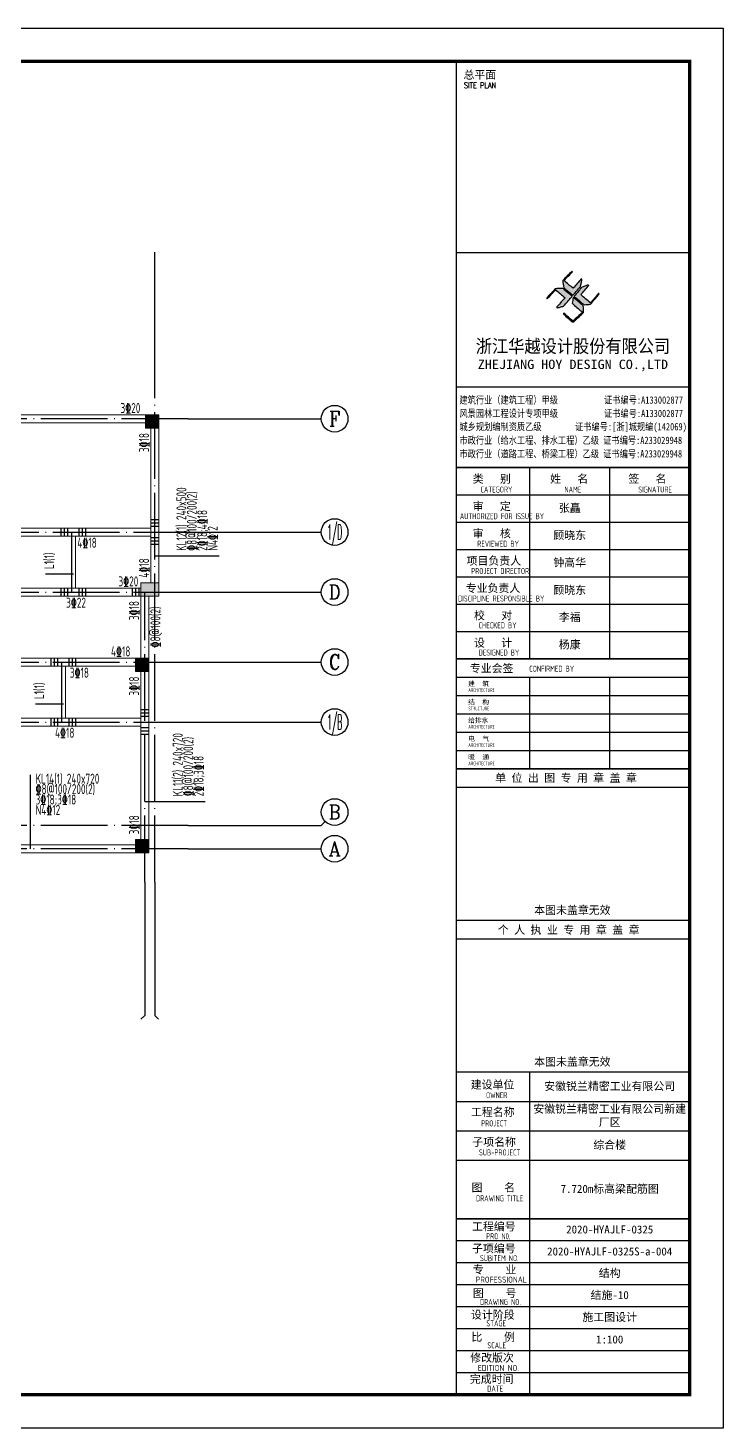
# Model space of a CAD drawing. Extents: x -638872 to -278819, y -139534 to 213996.
# Drawn here: x -389688 to -368832, y -45591 to -3591 of the extents above; entities that cross this region are included whole.
import ezdxf
from ezdxf.enums import TextEntityAlignment as Align

# ---------------------------------------------------------------- set-up
doc = ezdxf.new("R2010")
doc.units = 0
doc.header["$LTSCALE"] = 1000
doc.header["$MEASUREMENT"] = 0
doc.linetypes.add('DOTE', pattern=[2.42, 2, -0.2, 0.02, -0.2])
doc.linetypes.add('线型3', pattern=[500, 300, -200])
doc.layers.get('0').update_dxf_attribs({"linetype": 'CONTINUOUS'})
for name, color, linetype in [('AXIS', 171, 'CONTINUOUS'), ('AXIS_TEXT', 7, 'CONTINUOUS'), ('DOTE', 14, 'DOTE'), ('PUB_TITLE', 171, 'CONTINUOUS'), ('TK', 4, 'CONTINUOUS')]:
    doc.layers.add(name, color=color, linetype=linetype)
for name, color, linetype, lineweight in [('COLU', 7, 'CONTINUOUS', 0), ('COLU_HATCH', 251, 'CONTINUOUS', 0), ('梁', 4, 'CONTINUOUS', 18), ('梁原位标注', 7, 'CONTINUOUS', 25), ('梁原位标注竖向', 7, 'CONTINUOUS', 25), ('梁虚线', 134, '线型3', 18), ('梁集中标注', 2, 'CONTINUOUS', 25), ('梁集中标注竖向', 2, 'CONTINUOUS', 25), ('次梁箍筋', 1, 'CONTINUOUS', 40)]:
    doc.layers.add(name, color=color, linetype=linetype, lineweight=lineweight)
doc.styles.add('-宋体', font='', dxfattribs={"width": 0.8})
doc.styles.add('_TCH_AXIS', font='COMPLEX', dxfattribs={"bigfont": 'GBCBIG'})
doc.styles.add('COMPLEX', font='COMPLEX')
doc.styles.add('FromPkpm', font='Pkpmeng', dxfattribs={"width": 0.7, "bigfont": 'hztxt'})
doc.styles.add('HT', font='simhei.ttf', dxfattribs={"width": 0.8})
doc.styles.add('ROMANS', font='romans', dxfattribs={"width": 0.65, "height": 231.275})
doc.styles.add('TSSD_REIN', font='tssdeng.shx', dxfattribs={"width": 0.7, "bigfont": 'tssdchn.shx'})
doc.styles.add('图签宋体', font='', dxfattribs={"height": 300})
doc.styles.add('图签黑体', font='simhei.ttf', dxfattribs={"height": 550})
doc.styles.get('-宋体').set_extended_font_data('SimSun')
doc.styles.get('图签宋体').set_extended_font_data('NSimSun')

# ---------------------------------------------------------------- blocks, each defined once
blk = doc.blocks.new('A$C053D6479')
at = {"layer": 'PUB_TITLE'}
h = blk.add_hatch(color=256, dxfattribs=at)
h.dxf.hatch_style = 1
edge = h.paths.add_edge_path()
edge.add_spline(control_points=[(1026, 827), (1105, 920), (1188, 1008), (1266, 1102)], knot_values=[13, 13, 13, 13, 14, 14, 14, 14], degree=3, periodic=0)
edge.add_spline(control_points=[(1266, 1102), (1258, 1111), (1249, 1119), (1239, 1116)], knot_values=[12, 12, 12, 12, 13, 13, 13, 13], degree=3, periodic=0)
edge.add_spline(control_points=[(1239, 1116), (1210, 1107), (1179, 1092), (1144, 1077)], knot_values=[11, 11, 11, 11, 12, 12, 12, 12], degree=3, periodic=0)
edge.add_spline(control_points=[(1144, 1077), (1109, 1063), (1069, 1053), (1047, 1038)], knot_values=[10, 10, 10, 10, 11, 11, 11, 11], degree=3, periodic=0)
edge.add_spline(control_points=[(1047, 1038), (1028, 1026), (1007, 992), (991, 972)], knot_values=[9, 9, 9, 9, 10, 10, 10, 10], degree=3, periodic=0)
edge.add_spline(control_points=[(991, 972), (942, 913), (899, 868), (849, 810)], knot_values=[8, 8, 8, 8, 9, 9, 9, 9], degree=3, periodic=0)
edge.add_spline(control_points=[(849, 810), (842, 801), (822, 776), (822, 775)], knot_values=[7, 7, 7, 7, 8, 8, 8, 8], degree=3, periodic=0)
edge.add_spline(control_points=[(822, 775), (823, 771), (848, 752), (859, 744)], knot_values=[6, 6, 6, 6, 7, 7, 7, 7], degree=3, periodic=0)
edge.add_spline(control_points=[(859, 744), (949, 670), (1035, 592), (1122, 521)], knot_values=[5, 5, 5, 5, 6, 6, 6, 6], degree=3, periodic=0)
edge.add_spline(control_points=[(1122, 521), (1153, 527), (1185, 530), (1217, 533)], knot_values=[4, 4, 4, 4, 5, 5, 5, 5], degree=3, periodic=0)
edge.add_spline(control_points=[(1217, 533), (1246, 535), (1293, 532), (1316, 542)], knot_values=[3, 3, 3, 3, 4, 4, 4, 4], degree=3, periodic=0)
edge.add_spline(control_points=[(1316, 542), (1327, 547), (1338, 565), (1349, 579)], knot_values=[2, 2, 2, 2, 3, 3, 3, 3], degree=3, periodic=0)
edge.add_spline(control_points=[(1349, 579), (1423, 670), (1507, 759), (1572, 848)], knot_values=[1, 1, 1, 1, 2, 2, 2, 2], degree=3, periodic=0)
edge.add_spline(control_points=[(1572, 848), (1564, 852), (1561, 861), (1551, 862)], knot_values=[0, 0, 0, 0, 1, 1, 1, 1], degree=3, periodic=0)
edge.add_spline(control_points=[(1551, 862), (1469, 769), (1393, 671), (1310, 579)], knot_values=[15, 15, 15, 15, 16, 16, 16, 16], degree=3, periodic=0)
edge.add_spline(control_points=[(1310, 579), (1216, 662), (1118, 742), (1026, 827)], knot_values=[14, 14, 14, 14, 15, 15, 15, 15], degree=3, periodic=0)
at = {"layer": 'TK'}
h = blk.add_hatch(color=256, dxfattribs=at)
h.dxf.hatch_style = 2
edge = h.paths.add_edge_path()
edge.add_spline(control_points=[(906, 946), (906, 946), (906, 946), (866, 899), (814, 839), (806, 829), (789, 806), (787, 806), (777, 804), (728, 856), (719, 864), (651, 922), (580, 978), (514, 1036), (509, 1106), (488, 1176), (479, 1247), (570, 1343), (663, 1436), (758, 1526), (764, 1523), (768, 1518), (774, 1515), (693, 1422), (599, 1343), (520, 1249), (607, 1171), (698, 1096), (789, 1021), (874, 1109), (950, 1206), (1031, 1298), (1066, 1286), (1054, 1262), (1045, 1224), (1036, 1188), (1031, 1158), (1024, 1121), (1020, 1104), (1017, 1085), (1012, 1071), (1004, 1052), (976, 1026), (956, 1003), (906, 946)], knot_values=[-1, 0, 0, 0, 0, 0.0001, 1, 1, 1, 2, 2, 2, 3, 3, 3, 4, 4, 4, 5, 5, 5, 6, 6, 6, 7, 7, 7, 8, 8, 8, 9, 9, 9, 10, 10, 10, 11, 11, 11, 12, 12, 12, 13, 13, 13, 14, 14, 14, 14], degree=3, periodic=0)
h = blk.add_hatch(color=256, dxfattribs=at)
h.dxf.hatch_style = 2
edge = h.paths.add_edge_path()
edge.add_spline(control_points=[(291, 452), (291, 452), (291, 452), (313, 470), (322, 480), (400, 566), (477, 652), (553, 736), (460, 815), (366, 894), (270, 970), (183, 883), (101, 791), (16, 703), (-18, 714), (9, 735), (28, 755), (103, 838), (192, 930), (266, 1005), (319, 1009), (387, 1005), (442, 1007), (456, 1008), (472, 1011), (485, 1007), (507, 1000), (534, 967), (555, 949), (624, 891), (699, 833), (760, 773), (689, 691), (614, 604), (539, 517), (529, 505), (516, 487), (506, 482), (492, 475), (469, 472), (452, 467), (416, 456), (383, 448), (342, 438), (323, 433), (297, 422), (293, 440), (291, 452)], knot_values=[-1, 0, 0, 0, 0, 0.0001, 1, 1, 1, 2, 2, 2, 3, 3, 3, 4, 4, 4, 5, 5, 5, 6, 6, 6, 7, 7, 7, 8, 8, 8, 9, 9, 9, 10, 10, 10, 11, 11, 11, 12, 12, 12, 13, 13, 13, 14, 14, 14, 15, 15, 15, 15], degree=3, periodic=0)
h = blk.add_hatch(color=256, dxfattribs=at)
h.dxf.hatch_style = 2
edge = h.paths.add_edge_path()
edge.add_spline(control_points=[(662, 103), (662, 103), (662, 103), (616, 143), (568, 186), (545, 207), (518, 224), (499, 250), (501, 259), (511, 261), (516, 267), (609, 192), (696, 111), (785, 33), (883, 118), (977, 208), (1070, 298), (992, 373), (892, 456), (803, 534), (791, 544), (768, 561), (766, 569), (761, 588), (776, 634), (780, 655), (785, 690), (788, 721), (795, 746), (897, 661), (998, 576), (1097, 490), (1100, 425), (1106, 361), (1107, 294), (1018, 207), (925, 121), (830, 33), (818, 21), (800, 0), (787, 0), (768, -1), (725, 49), (712, 60), (662, 103)], knot_values=[-1, 0, 0, 0, 0, 0.0001, 1, 1, 1, 2, 2, 2, 3, 3, 3, 4, 4, 4, 5, 5, 5, 6, 6, 6, 7, 7, 7, 8, 8, 8, 9, 9, 9, 10, 10, 10, 11, 11, 11, 12, 12, 12, 13, 13, 13, 14, 14, 14, 14], degree=3, periodic=0)
for points, knots in [([(1031, 1298), (1066, 1286), (1054, 1262), (1045, 1224), (1036, 1188), (1031, 1158), (1024, 1121), (1020, 1104), (1017, 1085), (1012, 1071), (1004, 1052), (976, 1026), (956, 1003), (906, 946), (866, 899), (814, 839), (806, 829), (789, 806), (787, 806), (777, 804), (728, 856), (719, 864), (651, 922), (580, 978), (514, 1036), (509, 1106), (488, 1176), (479, 1247), (570, 1343), (663, 1436), (758, 1526), (764, 1523), (768, 1518), (774, 1515), (693, 1422), (599, 1343), (520, 1249), (607, 1171), (698, 1096), (789, 1021), (874, 1109), (950, 1206), (1031, 1298)], [0, 0, 0, 0, 1, 1, 1, 2, 2, 2, 3, 3, 3, 4, 4, 4, 5, 5, 5, 6, 6, 6, 7, 7, 7, 8, 8, 8, 9, 9, 9, 10, 10, 10, 11, 11, 11, 12, 12, 12, 13, 13, 13, 14, 14, 14, 14]), ([(555, 949), (624, 891), (699, 833), (760, 773), (689, 691), (614, 604), (539, 517), (529, 505), (516, 487), (506, 482), (492, 475), (469, 472), (452, 467), (416, 456), (383, 448), (342, 438), (323, 433), (297, 422), (293, 440), (291, 452), (313, 470), (322, 480), (400, 566), (477, 652), (553, 736), (460, 815), (366, 894), (270, 970), (183, 883), (101, 791), (16, 703), (-18, 714), (9, 735), (28, 755), (103, 838), (192, 930), (266, 1005), (319, 1009), (387, 1005), (442, 1007), (456, 1008), (472, 1011), (485, 1007), (507, 1000), (534, 967), (555, 949)], [0, 0, 0, 0, 1, 1, 1, 2, 2, 2, 3, 3, 3, 4, 4, 4, 5, 5, 5, 6, 6, 6, 7, 7, 7, 8, 8, 8, 9, 9, 9, 10, 10, 10, 11, 11, 11, 12, 12, 12, 13, 13, 13, 14, 14, 14, 15, 15, 15, 15]), ([(1551, 862), (1561, 861), (1564, 852), (1572, 848), (1507, 759), (1423, 670), (1349, 579), (1338, 565), (1327, 547), (1316, 542), (1293, 532), (1246, 535), (1217, 533), (1185, 530), (1153, 527), (1122, 521), (1035, 592), (949, 670), (859, 744), (848, 752), (823, 771), (822, 775), (822, 776), (842, 801), (849, 810), (899, 868), (942, 913), (991, 972), (1007, 992), (1028, 1026), (1047, 1038), (1069, 1053), (1109, 1063), (1144, 1077), (1179, 1092), (1210, 1107), (1239, 1116), (1249, 1119), (1258, 1111), (1266, 1102), (1188, 1008), (1105, 920), (1026, 827), (1118, 742), (1216, 662), (1310, 579), (1393, 671), (1469, 769), (1551, 862)], [0, 0, 0, 0, 1, 1, 1, 2, 2, 2, 3, 3, 3, 4, 4, 4, 5, 5, 5, 6, 6, 6, 7, 7, 7, 8, 8, 8, 9, 9, 9, 10, 10, 10, 11, 11, 11, 12, 12, 12, 13, 13, 13, 14, 14, 14, 15, 15, 15, 16, 16, 16, 16]), ([(1097, 490), (1100, 425), (1106, 361), (1107, 294), (1018, 207), (925, 121), (830, 33), (818, 21), (800, 0), (787, 0), (768, -1), (725, 49), (712, 60), (662, 103), (616, 143), (568, 186), (545, 207), (518, 224), (499, 250), (501, 259), (511, 261), (516, 267), (609, 192), (696, 111), (785, 33), (883, 118), (977, 208), (1070, 298), (992, 373), (892, 456), (803, 534), (791, 544), (768, 561), (766, 569), (761, 588), (776, 634), (780, 655), (785, 690), (788, 721), (795, 746), (897, 661), (998, 576), (1097, 490)], [0, 0, 0, 0, 1, 1, 1, 2, 2, 2, 3, 3, 3, 4, 4, 4, 5, 5, 5, 6, 6, 6, 7, 7, 7, 8, 8, 8, 9, 9, 9, 10, 10, 10, 11, 11, 11, 12, 12, 12, 13, 13, 13, 14, 14, 14, 14])]:
    blk.add_open_spline(points, degree=3, knots=knots, dxfattribs=at)
blk = doc.blocks.new('GeYuanFrame_12122882', base_point=(18.76, 4.34))
at = {"layer": 'PUB_TITLE'}
for points in [[(703.76, 235.14), (703.76, 292.54)], [(727.76, 235.14), (727.76, 292.54)], [(703.76, 202.14), (703.76, 229.64)], [(727.76, 202.14), (727.76, 229.64)], [(703.76, 14.34), (703.76, 111.14)]]:
    blk.add_lwpolyline(points, dxfattribs=at)
at = {"layer": 'TK'}
for p, q in [((43.76, 414.34), (751.76, 414.34)), ((681.76, 316.74), (751.76, 316.74)), ((681.76, 284.34), (751.76, 284.34)), ((681.76, 276.14), (751.76, 276.14)), ((681.76, 267.94), (751.76, 267.94)), ((681.76, 259.74), (751.76, 259.74)), ((681.76, 251.54), (751.76, 251.54)), ((681.76, 243.34), (751.76, 243.34)), ((681.76, 235.14), (751.76, 235.14)), ((681.76, 235.14), (751.76, 235.14)), ((681.76, 102.34), (751.76, 102.34)), ((681.76, 93.54), (751.76, 93.54)), ((681.76, 84.74), (703.76, 84.74)), ((681.76, 84.74), (751.76, 84.74)), ((681.76, 67.18), (751.76, 67.18)), ((681.76, 67.14), (751.76, 67.14)), ((681.76, 60.58), (751.76, 60.58)), ((681.76, 53.98), (751.76, 53.98)), ((681.76, 47.38), (751.76, 47.38)), ((681.76, 40.78), (751.76, 40.78)), ((681.76, 34.18), (751.76, 34.18)), ((681.76, 27.58), (751.76, 27.58)), ((681.76, 20.98), (751.76, 20.98)), ((681.76, 14.34), (751.76, 14.34))]:
    blk.add_line(p, q, dxfattribs=at)
for points in [[(18.76, 424.34), (761.76, 424.34), (761.76, 4.34), (18.76, 4.34), (18.76, 424.34)], [(681.76, 292.54), (751.76, 292.54)], [(681.76, 235.14), (751.76, 235.14)], [(681.76, 229.64), (751.76, 229.64)], [(681.76, 224.14), (751.76, 224.14)], [(681.76, 218.64), (751.76, 218.64)], [(681.76, 213.14), (751.76, 213.14)], [(681.76, 207.64), (751.76, 207.64)], [(681.76, 202.14), (751.76, 202.14)], [(681.76, 196.64), (751.76, 196.64)], [(681.76, 151.14), (751.76, 151.14)]]:
    blk.add_lwpolyline(points, dxfattribs=at)
at = {"layer": 'TK', "const_width": 1}
blk.add_lwpolyline([(751.76, 414.34), (43.76, 414.34), (43.76, 14.34), (751.76, 14.34)], close=True, dxfattribs=at)
at = {"layer": 'TK'}
for points, const_width in [([(681.76, 414.34), (681.76, 14.34)], 0.4), ([(681.76, 356.95), (751.76, 356.95)], 0.35), ([(681.76, 292.54), (751.76, 292.54)], 0.35), ([(681.76, 292.54), (751.76, 292.54)], 0.35), ([(681.76, 235.14), (751.76, 235.14)], 0.35), ([(681.76, 202.14), (751.76, 202.14)], 0.35), ([(681.76, 156.64), (751.76, 156.64)], 0.35), ([(681.76, 111.14), (751.76, 111.14)], 0.35), ([(681.76, 67.18), (751.76, 67.18)], 0.35)]:
    blk.add_lwpolyline(points, dxfattribs=dict(at, const_width=const_width))
at = {"layer": 'PUB_TITLE', "xscale": 0.01000000000021828, "yscale": 0.01000000000021828, "zscale": 0.01}
blk.add_blockref('A$C053D6479', (708.86, 336.08), dxfattribs=at)
at = {"layer": 'TK', "style": '图签宋体'}
for s, height, p in [('总平面', 2.4, (683.9, 409.1)), ('类   别', 2.4, (686.65, 287.9)), ('姓   名', 2.4, (709.87, 287.9)), ('签   名', 2.4, (733.35, 287.9)), ('审   定', 2.4, (686.65, 279.7)), ('审   核', 2.4, (686.65, 271.5)), ('项目负责人', 2.4, (684.8, 263.3)), ('专业负责人', 2.4, (684.56, 255.1)), ('校   对', 2.4, (687.06, 246.9)), ('设   计', 2.4, (687.03, 238.7)), ('专业会签', 2.4, (685.79, 231.05)), ('建  筑', 1.44, (685.28, 226.92)), ('结  构', 1.44, (685.28, 221.42)), ('给排水', 1.44, (685.28, 215.92)), ('电  气', 1.44, (685.28, 210.42)), ('暖  通', 1.44, (685.28, 204.92)), ('单 位 出 图 专 用 章 盖 章', 2.4, (693.39, 198.16)), ('本图未盖章无效', 2.4, (705.1, 158.51)), ('个 人 执 业 专 用 章 盖 章', 2.4, (694.19, 152.58)), ('本图未盖章无效', 2.4, (705.1, 113.01)), ('建设单位', 2.4, (686.06, 106.14)), ('工程名称', 2.4, (686.14, 97.93)), ('子项名称', 2.4, (686.52, 88.95)), ('图    名', 2.4, (686.3, 75.3)), ('工程编号', 2.4, (686.44, 63.58)), ('子项编号', 2.4, (686.44, 57)), ('专    业', 2.4, (686.68, 50.69)), ('图    号', 2.4, (686.69, 43.58)), ('设计阶段', 2.4, (686.12, 37.12)), ('比    例', 2.4, (686.26, 30.44)), ('修改版次', 2.4, (685.91, 24.22)), ('完成时间', 2.4, (685.79, 17.83))]:
    blk.add_text(s, height=height, dxfattribs=at).set_placement(p)
at = {"layer": 'TK'}
for s, height, style, width, p in [('SITE PLAN', 1.697, 'ROMANS', 0.76, (684.02, 406.31)), ('建筑行业（建筑工程）甲级           证书编号:A133002877', 2.2, '-宋体', 0.8, (682.67, 311.64)), ('风景园林工程设计专项甲级           证书编号:A133002877', 2.2, '-宋体', 0.8, (682.67, 307.62)), ('城乡规划编制资质乙级        证书编号:[浙]城规编(142069)', 2.2, '-宋体', 0.8, (682.67, 303.63)), ('市政行业（给水工程、排水工程）乙级 证书编号:A233029948', 2.2, '-宋体', 0.8, (682.67, 299.55)), ('市政行业（道路工程、桥梁工程）乙级 证书编号:A233029948', 2.2, '-宋体', 0.8, (682.67, 295.5)), ('CATEGORY', 1.8, 'TSSD_REIN', 0.7, (688.99, 284.98)), ('NAME', 1.8, 'TSSD_REIN', 0.7, (714.18, 284.98)), ('SIGNATURE', 1.8, 'TSSD_REIN', 0.7, (736.34, 284.98)), ('AUTHORIZED FOR ISSUE BY', 1.8, 'TSSD_REIN', 0.7, (682.79, 276.98)), ('REVIEWED BY', 1.8, 'TSSD_REIN', 0.7, (688.03, 268.72)), ('PROJECT DIRECTOR', 1.8, 'TSSD_REIN', 0.7, (686.22, 260.55)), ('DISCIPLINE RESPONSIBLE BY', 1.8, 'TSSD_REIN', 0.7, (682.25, 252.28)), ('CHECKED BY', 1.8, 'TSSD_REIN', 0.7, (688.42, 244.25)), ('DESIGNED BY', 1.8, 'TSSD_REIN', 0.7, (688.43, 236.08)), ('CONFIRMED BY', 1.8, 'TSSD_REIN', 0.7, (703.61, 231.23)), ('ARCHITECTURE', 1.08, 'TSSD_REIN', 0.7, (685.32, 225.15)), ('STRUCTURE', 1.08, 'TSSD_REIN', 0.7, (685.32, 219.65)), ('ARCHITECTURE', 1.08, 'TSSD_REIN', 0.7, (685.32, 214.15)), ('ARCHITECTURE', 1.08, 'TSSD_REIN', 0.7, (685.32, 208.65)), ('ARCHITECTURE', 1.08, 'TSSD_REIN', 0.7, (685.32, 203.15)), ('OWNER', 1.8, 'TSSD_REIN', 0.7, (690.65, 103.29)), ('PROJECT', 1.8, 'TSSD_REIN', 0.7, (689.19, 94.83)), ('SUB-PROJECT', 1.8, 'TSSD_REIN', 0.7, (688.53, 86.11)), ('DRAWING TITLE', 1.8, 'TSSD_REIN', 0.7, (687.64, 72.34)), ('PRO N0.', 1.8, 'TSSD_REIN', 0.7, (690.68, 60.96)), ('SUBITEM NO.', 1.8, 'TSSD_REIN', 0.7, (688.82, 54.39)), ('PROFESSIONAL', 1.8, 'TSSD_REIN', 0.8, (687.55, 47.95)), ('DRAWING NO.', 1.8, 'TSSD_REIN', 0.7, (688.86, 41.26)), ('STAGE', 1.8, 'TSSD_REIN', 0.7, (690.76, 34.84)), ('SCALE', 1.8, 'TSSD_REIN', 0.7, (691.05, 28.23)), ('EDITION NO.', 1.8, 'TSSD_REIN', 0.8, (688.2, 21.45)), ('DATE', 1.8, 'TSSD_REIN', 0.7, (691, 15.26))]:
    blk.add_text(s, height=height, dxfattribs=dict(at, style=style, width=width)).set_placement(p)
for s, height, style, width, p in [('浙江华越设计股份有限公司', 3.96, 'HT', 0.9, (716.74, 328.97)), ('ZHEJIANG HOY DESIGN CO.,LTD', 2.8, '图签黑体', 1.11, (716.73, 323.1))]:
    blk.add_text(s, height=height, dxfattribs=dict(at, style=style, width=width)).set_placement(p, align=Align.MIDDLE)
at = {"layer": 'TK', "char_height": 2.4, "attachment_point": 5, "style": '图签宋体'}
for s, insert, width in [('张矗', (715.76, 280.21), 24), ('顾晓东', (715.76, 272.04), 24), ('钟高华', (715.76, 263.84), 24), ('顾晓东', (715.76, 255.57), 24), ('李福', (715.76, 247.44), 24), ('杨康', (715.76, 239.24), 24), ('安徽锐兰精密工业有限公司', (727.76, 106.74), 48), ('安徽锐兰精密工业有限公司新建厂区', (727.76, 97.94), 48), ('综合楼', (727.76, 89.14), 48), ('7.720m标高梁配筋图', (727.76, 75.94), 48), ('2020-HYAJLF-0325', (727.76, 63.88), 48), ('2020-HYAJLF-0325S-a-004', (727.76, 57.28), 48), ('结构', (727.76, 50.68), 48), ('结施-10', (727.76, 44.08), 48), ('施工图设计', (727.76, 37.48), 48), ('1:100', (727.76, 30.88), 48)]:
    blk.add_mtext(s, dxfattribs=dict(at, insert=insert, width=width))
blk = doc.blocks.new('_AXISO')
blk.add_circle((0, 0), 0.5)
at = {"layer": 'AXIS_TEXT', "style": 'COMPLEX', "width": 1.041667}
blk.add_attdef('A', text='', height=0.56, dxfattribs=at).set_placement((-0.25, -0.28), (0.25, -0.28), align=Align.FIT)

msp = doc.modelspace()

# ---------------------------------------------------------------- hatches: boundary and pattern name
at = {"layer": 'COLU_HATCH'}
for points in [[(-385765.5, -15591.75), (-385765.5, -15191.75), (-386165.5, -15191.75), (-386165.5, -15591.75)], [(-385765.5, -20631.75), (-385765.5, -20231.75), (-386305.5, -20231.75), (-386305.5, -20631.75)], [(-386065.5, -22891.75), (-386065.5, -22491.75), (-386465.5, -22491.75), (-386465.5, -22891.75)], [(-386065.5, -28331.75), (-386065.5, -27931.75), (-386465.5, -27931.75), (-386465.5, -28331.75)]]:
    msp.add_hatch(color=256, dxfattribs=at).paths.add_polyline_path(points)

# ---------------------------------------------------------------- linework, layer by layer
at = {"layer": 'AXIS'}
for p, q in [((-385885.5, -14311.75), (-385885.5, -10311.75)), ((-384885.5, -15311.75), (-380885.5, -15311.75)), ((-384885.5, -18711.75), (-380885.5, -18711.75)), ((-384885.5, -20511.75), (-380885.5, -20511.75)), ((-384885.5, -22611.75), (-380885.5, -22611.75)), ((-384885.5, -24411.75), (-380885.5, -24411.75)), ((-384885.5, -27511.75), (-380885.5, -27511.75)), ((-380768.35, -27394.59), (-380885.5, -27511.75)), ((-384885.5, -28211.75), (-380885.5, -28211.75)), ((-386185.5, -29211.75), (-386185.5, -33211.75)), ((-385885.5, -29211.75), (-385885.5, -33211.75)), ((-386302.66, -33328.91), (-386185.5, -33211.75)), ((-385768.35, -33328.91), (-385885.5, -33211.75))]:
    msp.add_line(p, q, dxfattribs=at)
at = {"layer": 'COLU'}
for points in [[(-385765.5, -15591.75), (-385765.5, -15191.75), (-386165.5, -15191.75), (-386165.5, -15591.75)], [(-385765.5, -20631.75), (-385765.5, -20231.75), (-386305.5, -20231.75), (-386305.5, -20631.75)], [(-386065.5, -22891.75), (-386065.5, -22491.75), (-386465.5, -22491.75), (-386465.5, -22891.75)], [(-386065.5, -28331.75), (-386065.5, -27931.75), (-386465.5, -27931.75), (-386465.5, -28331.75)]]:
    msp.add_lwpolyline(points, close=True, dxfattribs=at)
at = {"layer": 'DOTE', "color": 8, "linetype": 'DOTE'}
for p, q in [((-385885.5, -29211.75), (-385885.5, -14311.75)), ((-384885.5, -15311.75), (-430085.5, -15311.75)), ((-430085.5, -18711.75), (-384885.5, -18711.75)), ((-388385.5, -18711.75), (-388385.5, -20511.75)), ((-430085.5, -20511.75), (-384885.5, -20511.75)), ((-386185.5, -29211.75), (-386185.5, -20511.75)), ((-430085.5, -22611.75), (-384885.5, -22611.75)), ((-388685.5, -22611.75), (-388685.5, -24411.75)), ((-430085.5, -24411.75), (-384885.5, -24411.75)), ((-384885.5, -27511.75), (-430085.5, -27511.75)), ((-384885.5, -28211.75), (-430085.5, -28211.75))]:
    msp.add_line(p, q, dxfattribs=at)
at = {"layer": '梁', "lineweight": 18, "ltscale": 1}
for p, q in [((-390135.5, -15191.75), (-386165.5, -15191.75)), ((-385765.5, -18711.75), (-385765.5, -15591.75)), ((-388385.5, -18831.75), (-386005.5, -18831.75)), ((-388265.5, -20391.75), (-388265.5, -18831.75)), ((-386005.5, -20231.75), (-386005.5, -18711.75)), ((-385765.5, -20231.75), (-385765.5, -18711.75)), ((-388385.5, -20391.75), (-386305.5, -20391.75)), ((-386065.5, -22491.75), (-386065.5, -20631.75)), ((-388685.5, -22731.75), (-386465.5, -22731.75)), ((-388565.5, -24291.75), (-388565.5, -22731.75)), ((-386305.5, -24411.75), (-386305.5, -22891.75)), ((-386065.5, -24411.75), (-386065.5, -22891.75)), ((-388685.5, -24291.75), (-386305.5, -24291.75)), ((-386065.5, -27931.75), (-386065.5, -24411.75)), ((-390705.5, -28331.75), (-386465.5, -28331.75))]:
    msp.add_line(p, q, dxfattribs=at)
at = {"layer": '梁虚线', "lineweight": 18, "ltscale": 1}
for p, q in [((-390135.5, -15431.75), (-386165.5, -15431.75)), ((-386005.5, -18711.75), (-386005.5, -15591.75)), ((-390865.5, -18591.75), (-388385.5, -18591.75)), ((-390865.5, -18831.75), (-388385.5, -18831.75)), ((-388385.5, -18591.75), (-386005.5, -18591.75)), ((-388385.5, -20391.75), (-388385.5, -18831.75)), ((-390785.5, -20391.75), (-388385.5, -20391.75)), ((-390785.5, -20631.75), (-388385.5, -20631.75)), ((-388385.5, -20631.75), (-386305.5, -20631.75)), ((-386305.5, -22491.75), (-386305.5, -20631.75)), ((-390865.5, -22491.75), (-388685.5, -22491.75)), ((-388685.5, -22491.75), (-386465.5, -22491.75)), ((-390865.5, -22731.75), (-388685.5, -22731.75)), ((-388685.5, -24291.75), (-388685.5, -22731.75)), ((-390865.5, -24291.75), (-388685.5, -24291.75)), ((-390865.5, -24531.75), (-388685.5, -24531.75)), ((-388685.5, -24531.75), (-386305.5, -24531.75)), ((-386305.5, -27931.75), (-386305.5, -24411.75)), ((-390705.5, -28091.75), (-386465.5, -28091.75))]:
    msp.add_line(p, q, dxfattribs=at)
at = {"layer": '梁集中标注', "linetype": 'Continuous', "lineweight": 25, "ltscale": 1}
for p, q in [((-389610.53, -28211.75), (-389610.53, -25999.12)), ((-386185.5, -26791.84), (-384368.42, -26791.84))]:
    msp.add_line(p, q, dxfattribs=at)
at = {"layer": '梁集中标注竖向', "linetype": 'Continuous', "lineweight": 25, "ltscale": 1}
for p, q in [((-385885.5, -19426.32), (-383946.9, -19426.32)), ((-388325.5, -19971.75), (-389166.75, -19971.75)), ((-388625.5, -23871.75), (-389466.75, -23871.75))]:
    msp.add_line(p, q, dxfattribs=at)
at = {"layer": '次梁箍筋', "linetype": 'Continuous', "ltscale": 1, "const_width": 44.9}
for points in [[(-386005.5, -18341.75), (-385765.5, -18341.75)], [(-386005.5, -18441.75), (-385765.5, -18441.75)], [(-388695.5, -18591.75), (-388695.5, -18831.75)], [(-388595.5, -18591.75), (-388595.5, -18831.75)], [(-388495.5, -18591.75), (-388495.5, -18831.75)], [(-388155.5, -18591.75), (-388155.5, -18831.75)], [(-388055.5, -18591.75), (-388055.5, -18831.75)], [(-387955.5, -18591.75), (-387955.5, -18831.75)], [(-386005.5, -18541.75), (-385765.5, -18541.75)], [(-386005.5, -18881.75), (-385765.5, -18881.75)], [(-386005.5, -18981.75), (-385765.5, -18981.75)], [(-386005.5, -19081.75), (-385765.5, -19081.75)], [(-388695.5, -20391.75), (-388695.5, -20631.75)], [(-388595.5, -20391.75), (-388595.5, -20631.75)], [(-388495.5, -20391.75), (-388495.5, -20631.75)], [(-388155.5, -20391.75), (-388155.5, -20631.75)], [(-388055.5, -20391.75), (-388055.5, -20631.75)], [(-387955.5, -20391.75), (-387955.5, -20631.75)], [(-386555.5, -20391.75), (-386555.5, -20631.75)], [(-386455.5, -20391.75), (-386455.5, -20631.75)], [(-386355.5, -20391.75), (-386355.5, -20631.75)], [(-388995.5, -22491.75), (-388995.5, -22731.75)], [(-388895.5, -22491.75), (-388895.5, -22731.75)], [(-388795.5, -22491.75), (-388795.5, -22731.75)], [(-388455.5, -22491.75), (-388455.5, -22731.75)], [(-388355.5, -22491.75), (-388355.5, -22731.75)], [(-388255.5, -22491.75), (-388255.5, -22731.75)], [(-388995.5, -24291.75), (-388995.5, -24531.75)], [(-388895.5, -24291.75), (-388895.5, -24531.75)], [(-388795.5, -24291.75), (-388795.5, -24531.75)], [(-388455.5, -24291.75), (-388455.5, -24531.75)], [(-388355.5, -24291.75), (-388355.5, -24531.75)], [(-388255.5, -24291.75), (-388255.5, -24531.75)], [(-386305.5, -24041.75), (-386065.5, -24041.75)], [(-386305.5, -24141.75), (-386065.5, -24141.75)], [(-386305.5, -24241.75), (-386065.5, -24241.75)], [(-386305.5, -24581.75), (-386065.5, -24581.75)], [(-386305.5, -24681.75), (-386065.5, -24681.75)], [(-386305.5, -24781.75), (-386065.5, -24781.75)]]:
    msp.add_lwpolyline(points, dxfattribs=at)

# ---------------------------------------------------------------- block references
at = {"layer": 'AXIS'}
ref = msp.add_blockref('_AXISO', (-380485.5, -15311.75), dxfattribs=dict(at, xscale=800, yscale=800, zscale=800))
ref.add_attrib('A', 'F', dxfattribs={"layer": 'AXIS_TEXT', "height": 445.44, "style": '_TCH_AXIS'}).set_placement((-380655.19, -15534.47), (-380315.81, -15534.47), align=Align.FIT)
ref = msp.add_blockref('_AXISO', (-380485.5, -18711.75), dxfattribs=dict(at, xscale=800, yscale=800, zscale=800))
ref.add_attrib('A', '1/D', dxfattribs={"layer": 'AXIS_TEXT', "height": 452.548, "style": '_TCH_AXIS', "width": 0.388889}).set_placement((-380711.78, -18938.02), (-380259.23, -18938.02), align=Align.FIT)
ref = msp.add_blockref('_AXISO', (-380485.5, -20511.75), dxfattribs=dict(at, xscale=800, yscale=800, zscale=800))
ref.add_attrib('A', 'D', dxfattribs={"layer": 'AXIS_TEXT', "height": 435.26, "style": '_TCH_AXIS'}).set_placement((-380661.68, -20729.38), (-380309.33, -20729.38), align=Align.FIT)
ref = msp.add_blockref('_AXISO', (-380485.5, -22611.75), dxfattribs=dict(at, xscale=800, yscale=800, zscale=800))
ref.add_attrib('A', 'C', dxfattribs={"layer": 'AXIS_TEXT', "height": 455.69, "style": '_TCH_AXIS'}).set_placement((-380648.25, -22839.59), (-380322.76, -22839.59), align=Align.FIT)
ref = msp.add_blockref('_AXISO', (-380485.5, -24411.75), dxfattribs=dict(at, xscale=800, yscale=800, zscale=800))
ref.add_attrib('A', '1/B', dxfattribs={"layer": 'AXIS_TEXT', "height": 452.548, "style": '_TCH_AXIS', "width": 0.388889}).set_placement((-380711.78, -24638.02), (-380259.23, -24638.02), align=Align.FIT)
ref = msp.add_blockref('_AXISO', (-380485.5, -27111.75), dxfattribs=dict(at, xscale=800, yscale=800, zscale=800))
ref.add_attrib('A', 'B', dxfattribs={"layer": 'AXIS_TEXT', "height": 435.26, "style": '_TCH_AXIS'}).set_placement((-380661.68, -27329.38), (-380309.33, -27329.38), align=Align.FIT)
ref = msp.add_blockref('_AXISO', (-380485.5, -28211.75), dxfattribs=dict(at, xscale=800, yscale=800, zscale=800))
ref.add_attrib('A', 'A', dxfattribs={"layer": 'AXIS_TEXT', "height": 425.18, "style": '_TCH_AXIS'}).set_placement((-380667.72, -28424.34), (-380303.28, -28424.34), align=Align.FIT)
at = {"layer": 'COLU_HATCH', "xscale": 100, "yscale": 100, "zscale": 100}
msp.add_blockref('GeYuanFrame_12122882', (-443132.04, -45590.96), dxfattribs=at)

# ---------------------------------------------------------------- texts
at = {"layer": '梁原位标注', "lineweight": 25, "style": 'FromPkpm', "width": 0.7}
for s, p in [('3\x8420', (-386315.5, -15141.75)), ('3\x8420', (-386378.02, -20341.75)), ('4\x8418', (-386615.5, -22441.75))]:
    msp.add_text(s, height=300, dxfattribs=at).set_placement(p, align=Align.RIGHT)
for s, p in [('4\x8418', (-387916.07, -18881.75)), ('3\x8422', (-388245.5, -20681.75)), ('3\x8418', (-388145.2, -22781.75)), ('4\x8418', (-388585.5, -24581.75))]:
    msp.add_text(s, height=300, dxfattribs=at).set_placement(p, align=Align.TOP_CENTER)
msp.add_text('3\x8418', height=300, rotation=90, dxfattribs=at).set_placement((-386355.5, -20781.75), align=Align.RIGHT)
msp.add_text('\x848@100(2)', height=300, rotation=90, dxfattribs=at).set_placement((-386015.5, -21561.75), align=Align.TOP_CENTER)
for p in [(-386355.5, -23618.6), (-386355.5, -27781.75)]:
    msp.add_text('3\x8418', height=300, rotation=90, dxfattribs=at).set_placement(p)
at = {"layer": '梁原位标注竖向', "lineweight": 25, "style": 'FromPkpm', "width": 0.7}
msp.add_text('3\x8418', height=300, rotation=90, dxfattribs=at).set_placement((-386055.5, -15741.75), align=Align.RIGHT)
msp.add_text('4\x8418', height=300, rotation=90, dxfattribs=at).set_placement((-386055.5, -20081.75))
at = {"layer": '梁集中标注', "lineweight": 25, "style": 'FromPkpm', "width": 0.7}
for s, p in [('KL11(2) 240x720', (-385043.42, -26641.84)), ('\x848@100/200(2)', (-384730.92, -26641.84)), ('2\x8418;3\x8418', (-384418.42, -26641.84))]:
    msp.add_text(s, height=300, rotation=90, dxfattribs=at).set_placement(p)
for s, p in [('KL14(1) 240x720', (-389460.53, -26261.62)), ('\x848@100/200(2)', (-389460.53, -26574.12)), ('3\x8418;3\x8418', (-389460.53, -26886.62)), ('N4\x8412', (-389460.53, -27199.12))]:
    msp.add_text(s, height=300, dxfattribs=at).set_placement(p)
at = {"layer": '梁集中标注竖向', "lineweight": 25, "style": 'FromPkpm', "width": 0.7}
for s, p in [('KL12(1) 240x500', (-384934.4, -19276.32)), ('\x848@100/200(2)', (-384621.9, -19276.32)), ('2\x8418;4\x8418', (-384309.4, -19276.32)), ('N4\x8412', (-383996.9, -19276.32)), ('L1(1)', (-388904.25, -19821.75)), ('L1(1)', (-389204.25, -23721.75))]:
    msp.add_text(s, height=300, rotation=90, dxfattribs=at).set_placement(p)

doc.saveas('drawing.dxf')
